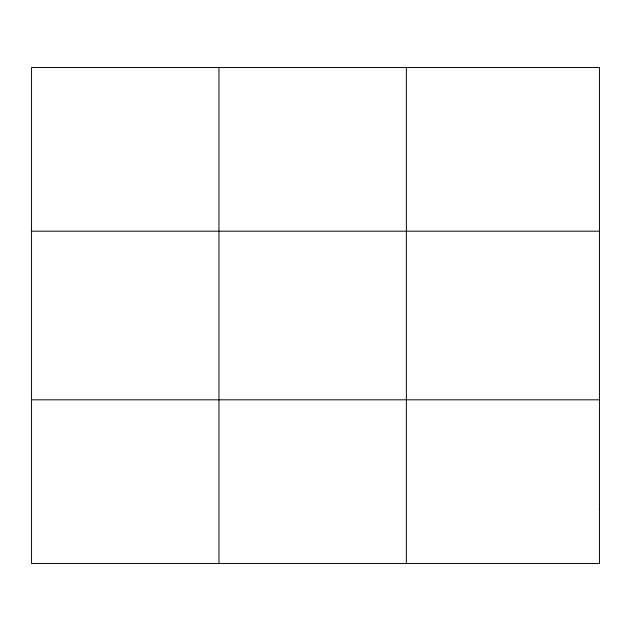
<?xml version="1.0" encoding="UTF-8"?>
<svg xmlns="http://www.w3.org/2000/svg" width="631" height="631" viewBox="0 0 631 631"><rect width="100%" height="100%" fill="white"/><g stroke="black" fill="none" stroke-linecap="round" stroke-linejoin="round"><path stroke-width="0.95" d="M218.957 563.467L218.957 67.533M406.364 563.467L406.364 67.533M31.55 231.191L599.45 231.191M31.55 399.809L599.45 399.809M599.45 508.909L599.45 563.467L31.55 563.467L31.55 67.533L599.45 67.533L599.45 508.909"/></g></svg>
